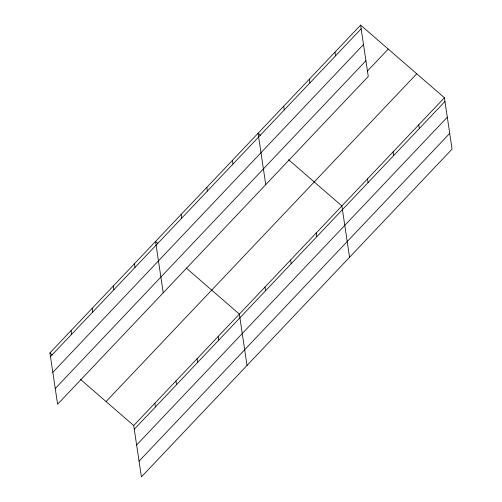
<?xml version="1.0" encoding="UTF-8"?>
<svg xmlns="http://www.w3.org/2000/svg" width="502" height="502" viewBox="0 0 502 502"><rect width="100%" height="100%" fill="white"/><g stroke="black" fill="none" stroke-linecap="round" stroke-linejoin="round"><path stroke-width="0.75" d="M360.599 25.1L368.273 76.448L57.598 404.248L49.924 352.9L360.599 25.1L444.402 97.752L452.076 149.1L141.401 476.9L133.727 425.552L80.427 379.343M50.482 356.615L361.158 28.815M52.829 372.333L363.504 44.534M55.251 388.529L365.927 60.729M367.426 71.046L388.253 49.077M106.073 401.575L416.748 73.775M133.727 425.552L444.402 97.752M134.279 429.266L444.954 101.467M136.632 444.985L447.307 117.186M139.048 461.181L449.723 133.381M260.431 135.314L258.078 133.275L265.753 184.623M288.581 159.718L341.881 205.927L349.549 257.275M157.91 243.489L155.557 241.449L163.232 292.791M186.06 267.892L239.354 314.101L247.028 365.45M49.924 352.9L52.277 354.939M418.768 124.797L419.327 128.512M393.141 151.842L393.693 155.557M367.508 178.881L368.066 182.596M334.972 52.145L335.524 55.86M309.339 79.184L309.891 82.899M316.247 232.972L316.8 236.687M283.705 106.229L284.264 109.944M290.614 260.017L291.173 263.726M264.987 287.056L265.539 290.771M232.445 160.32L233.003 164.028M206.818 187.359L207.37 191.074M218.232 336.39L218.784 340.105M181.184 214.404L181.743 218.119M197.104 358.679L197.656 362.394M175.976 380.974L176.535 384.689M134.429 263.738L134.982 267.453M154.854 403.263L155.407 406.978M113.301 286.027L113.86 289.742M92.18 308.316L92.732 312.031M71.052 330.611L71.604 334.319"/></g></svg>
